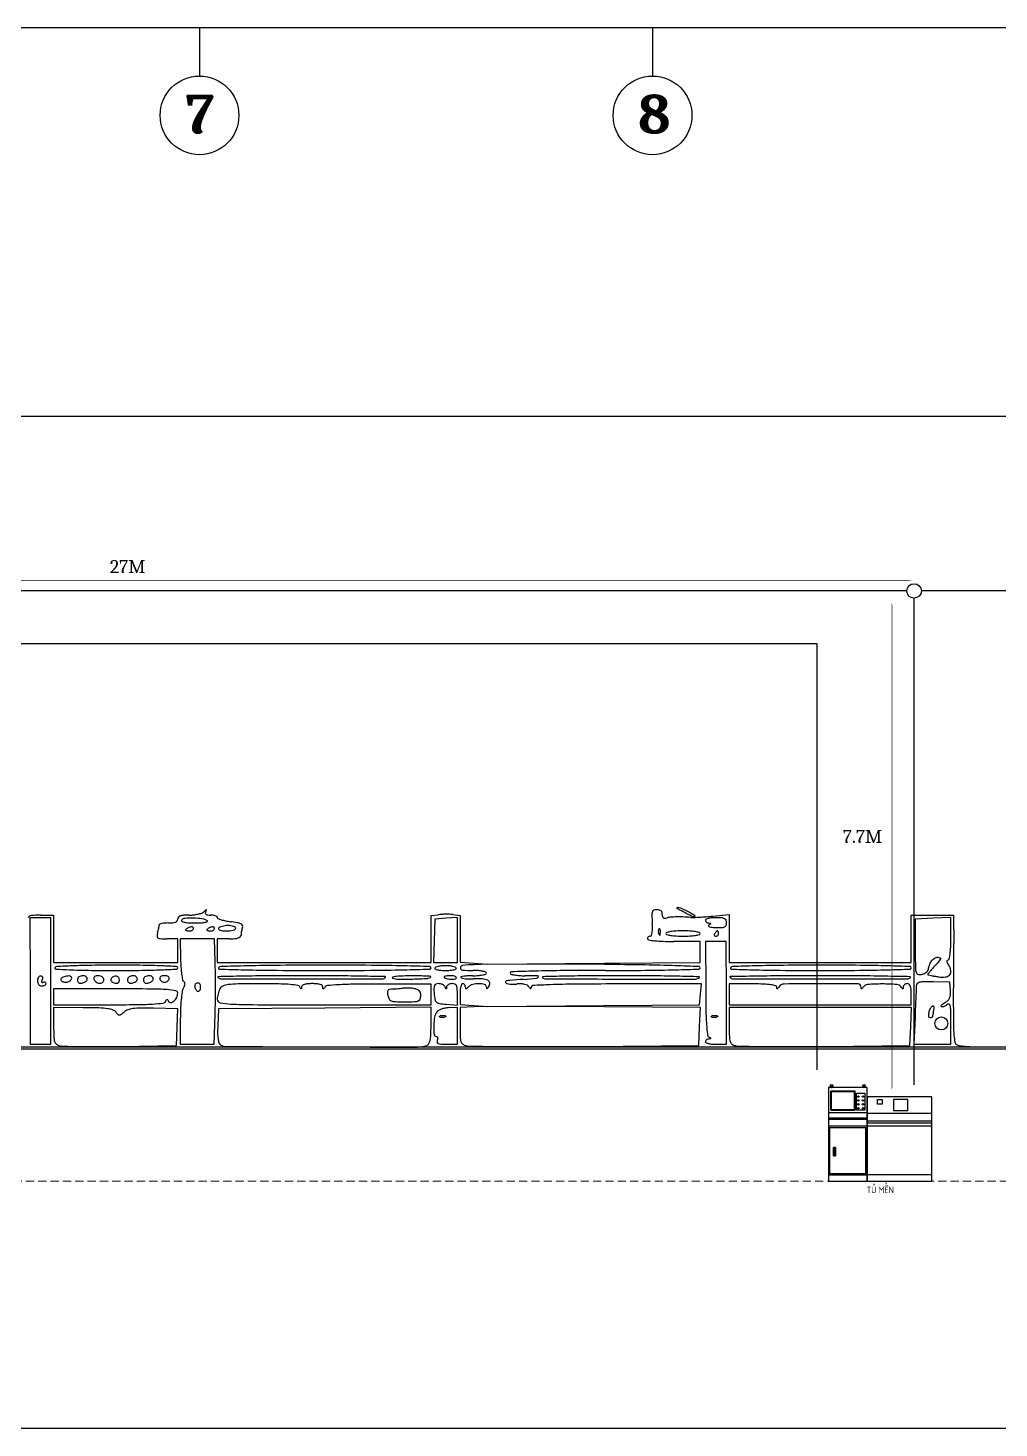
# Model space of a CAD drawing. Extents: x 223136 to 348136, y -32544 to -4064.
# Drawn here: x 269486 to 284488, y -25702 to -4064 of the extents above; entities that cross this region are included whole.
import ezdxf

# ---------------------------------------------------------------- set-up
doc = ezdxf.new("R2010")
doc.units = 0
doc.header["$LTSCALE"] = 20
doc.header["$MEASUREMENT"] = 0
doc.linetypes.add('HIDDEN', pattern=[9.525, 6.35, -3.175])
doc.layers.add('6', color=6, linetype='Continuous')
doc.layers.add('Cuasau', color=10, linetype='Continuous')

# ---------------------------------------------------------------- blocks, each defined once
blk = doc.blocks.new('PC_Box_Front')
at = {"linetype": 'ByBlock'}
for p, q in [((42, 1457), (42, 1450)), ((42, 1455), (58, 1455)), ((42, 1450), (58, 1450)), ((58, 1457), (58, 1450)), ((435, 1360), (565, 1360)), ((435, 1100), (435, 1360)), ((542, 1457), (542, 1450)), ((558, 1455), (542, 1455)), ((558, 1450), (542, 1450)), ((558, 1457), (558, 1450)), ((565, 1360), (565, 1100)), ((565, 1100), (435, 1100)), ((600, 1060), (0, 1060)), ((600, 975), (0, 975)), ((600, 955), (0, 955)), ((600, 850), (0, 850)), ((80, 394), (80, 524)), ((80, 524), (112, 524)), ((112, 524), (112, 394)), ((112, 394), (80, 394)), ((85, 408), (107, 408))]:
    blk.add_line(p, q, dxfattribs=at)
for points in [[(0, 100), (600, 100), (600, 1450), (0, 1450)], [(20, 120), (580, 120), (580, 825), (20, 825)], [(80, 394), (112, 394), (112, 524), (80, 524)], [(0, 0), (600, 0), (600, 100), (0, 100)]]:
    blk.add_lwpolyline(points, close=True, dxfattribs=at)
for points in [[(50, 1400), (400, 1400, -0.414214), (410, 1390), (410, 1105, -0.414214), (400, 1095), (50, 1095, -0.414214), (40, 1105), (40, 1390, -0.414214)], [(60, 1390), (390, 1390, -0.414214), (400, 1380), (400, 1115, -0.414214), (390, 1105), (60, 1105, -0.414214), (50, 1115), (50, 1380, -0.414214)]]:
    blk.add_lwpolyline(points, format="xyb", close=True, dxfattribs=at)
blk.add_lwpolyline([(85, 503), (85, 399), (107, 399), (107, 503)], dxfattribs=at)
for centre, radius in [((50, 1475), 20), ((50, 1475), 14), ((465, 1310), 11), ((535, 1310), 11), ((550, 1475), 20), ((550, 1475), 14), ((465, 1250), 11), ((465, 1190), 11), ((465, 1130), 11), ((535, 1250), 11), ((535, 1190), 11), ((535, 1130), 11)]:
    blk.add_circle(centre, radius, dxfattribs=at)
blk.add_arc((96, 503), 11, 359.0354, 180.9646, dxfattribs=at)

msp = doc.modelspace()

# ---------------------------------------------------------------- hatches: boundary and pattern name
at = {"layer": '6', "linetype": 'ByBlock'}
h = msp.add_hatch(dxfattribs=at)
h.set_pattern_fill('ANSI32', color=8, scale=150)
h.paths.add_polyline_path([(293100, -16999.533), (287251.209, -16999.533), (287249.759, -17000.314), (287249.759, -17259.943), (293100, -17259.943)])
h.paths.add_polyline_path([(294444.5, -16999.533), (293100, -16999.533), (293100, -17259.943), (294444.5, -17259.943)])
h.paths.add_polyline_path([(310271, -16999.533), (294444.5, -16999.533), (294444.5, -17259.943), (309914.14, -17259.943), (310271, -17254.453)])
h.paths.add_polyline_path([(286789.377, -17508.211), (287249.759, -17259.943), (287249.759, -17000.314), (287053.524, -17106.068, -0.135462681), (286835.276, -17223.685), (286191.122, -17570.829), (286191.122, -17830.829), (286309.783, -17766.839, -0.322823165)])
h.paths.add_polyline_path([(286789.377, -17508.211, 0.322823165), (286309.783, -17766.839)], flags=17)
h.paths.add_polyline_path([(322538.455, -16999.533), (310271, -16999.533), (310271, -17259.943), (322831.71, -17259.943, -0.047041611)])
h.paths.add_polyline_path([(326394.5, -16999.533), (322538.455, -16999.533, 0.047041611), (322831.71, -17259.943), (325448.278, -17259.943), (325872.486, -17253.417, -0.002624999), (326263.232, -17249.457, -0.011484333), (326394.5, -17251.831)])
h.paths.add_polyline_path([(289265.28, -20791.194), (291669.118, -20791.194), (291669.118, -20010.141), (289265.28, -20010.141)], flags=9)
h.paths.add_polyline_path([(289242.056, -21672.469), (290963.634, -21672.469), (290963.634, -20891.416), (289242.056, -20891.416)], flags=9)
h.paths.add_polyline_path([(341793.609, -14897.652), (343381.371, -14897.652), (343381.371, -14116.599), (341793.609, -14116.599)], flags=9)
h.paths.add_polyline_path([(326496.976, -14897.652), (328084.739, -14897.652), (328084.739, -14116.599), (326496.976, -14116.599)], flags=9)
h.paths.add_polyline_path([(341485.618, -12728.635), (342216.755, -12728.635), (342216.755, -12280.916), (341485.618, -12280.916)], flags=9)
h.paths.add_polyline_path([(334494.455, -12728.635), (335389.821, -12728.635), (335389.821, -12280.916), (334494.455, -12280.916)], flags=9)
h.paths.add_polyline_path([(341228.274, -11323.157), (341959.411, -11323.157), (341959.411, -10875.438), (341228.274, -10875.438)], flags=9)
h.paths.add_polyline_path([(310492.266, -14654.818), (312698.276, -14654.818), (312698.276, -14207.099), (310492.266, -14207.099)], flags=9)
h.paths.add_polyline_path([(341101.91, -22162.655), (341846.624, -22162.655), (341846.624, -21938.795), (341101.91, -21938.795)], flags=9)
h.paths.add_polyline_path([(325532.287, -22162.655), (326284.242, -22162.655), (326284.242, -21938.795), (325532.287, -21938.795)], flags=9)
h.paths.add_polyline_path([(309518.361, -22162.655), (310264.958, -22162.655), (310264.958, -21938.795), (309518.361, -21938.795)], flags=9)
h.paths.add_polyline_path([(292477.274, -22003.036), (293529.88, -22003.036), (293529.88, -21779.176), (292477.274, -21779.176)], flags=9)
h.paths.add_polyline_path([(282411.597, -22165.913), (282985.42, -22165.913), (282985.42, -21942.054), (282411.597, -21942.054)], flags=9)
h.paths.add_polyline_path([(257550.171, -22130.394), (258652.67, -22130.394), (258652.67, -21906.534), (257550.171, -21906.534)], flags=9)
h.paths.add_polyline_path([(257076.65, -22130.504), (257461.407, -22130.504), (257461.407, -21906.644), (257076.65, -21906.644)], flags=9)
h.paths.add_polyline_path([(243783.632, -22162.655), (244685.913, -22162.655), (244685.913, -21938.795), (243783.632, -21938.795)], flags=9)

# ---------------------------------------------------------------- linework, layer by layer
at = {"linetype": 'ByBlock'}
for p, q in [((348135.508, -4063.542), (223135.508, -4063.542)), ((272135.508, -4063.542), (272135.508, -4805.587)), ((279135.508, -4063.542), (279135.508, -4805.587)), ((223135.508, -10063.875), (348135.508, -10063.875))]:
    msp.add_line(p, q, dxfattribs=at)
for p, q in [((269678.456, -17774.201), (269882.316, -17774.201)), ((269882.316, -17774.201), (269882.316, -18141.149)), ((275712.715, -17783.456), (275824.838, -17768.635)), ((275712.715, -18145.777), (275712.715, -17783.456)), ((276049.084, -17766.716), (276161.207, -17779.617)), ((276161.207, -17779.617), (276161.207, -18141.726)), ((280065.127, -17790.212), (280319.952, -17764.4)), ((280319.952, -17764.4), (280319.952, -18136.249)), ((283133.221, -18141.149), (283133.221, -17774.201)), ((283133.221, -17774.201), (283459.397, -17774.201)), ((283459.397, -17774.201), (283785.574, -17774.201)), ((283785.574, -17774.201), (283788.641, -18212.5)), ((269882.316, -18141.149), (269882.316, -18508.097)), ((271798.601, -18141.149), (271630.758, -18141.149)), ((271798.601, -18324.623), (271798.601, -18141.149)), ((272593.655, -18141.149), (272410.181, -18141.149)), ((272410.181, -18141.149), (272410.181, -18324.623)), ((275712.715, -18508.097), (275712.715, -18145.777)), ((276161.207, -18141.726), (276161.207, -18503.836)), ((280319.952, -18136.249), (280319.952, -18508.097)), ((283133.221, -18508.097), (283133.221, -18141.149)), ((271798.601, -18508.097), (271798.601, -18324.623)), ((272410.181, -18324.623), (272410.181, -18508.097)), ((279871.46, -18181.921), (279463.74, -18181.921)), ((279871.46, -18345.009), (279871.46, -18181.921)), ((279871.46, -18508.097), (279871.46, -18345.009)), ((269882.316, -18508.097), (270840.459, -18508.097)), ((270840.459, -18508.097), (271798.601, -18508.097)), ((272410.181, -18508.097), (274061.448, -18508.097)), ((274061.448, -18508.097), (275712.715, -18508.097)), ((276161.207, -18503.836), (276375.26, -18518.81)), ((276375.26, -18518.81), (276589.313, -18533.785)), ((276589.313, -18533.785), (276375.26, -18541.327)), ((276589.313, -18533.785), (278393.475, -18517.765)), ((278393.475, -18538.66), (276589.313, -18533.785)), ((278393.475, -18517.765), (279871.46, -18508.097)), ((280319.952, -18508.097), (281726.587, -18508.097)), ((281726.587, -18508.097), (283133.221, -18508.097)), ((276161.207, -18995.231), (276161.207, -19156.188)), ((279893.711, -18837.312), (278577.881, -18839.233)), ((279862.895, -19160.449), (279878.303, -18998.881)), ((279878.303, -18998.881), (279893.711, -18837.312)), ((276161.207, -19156.188), (276375.26, -19171.163)), ((276375.26, -19193.679), (276161.207, -19201.221)), ((276161.207, -19201.221), (276161.207, -19485.849)), ((276375.26, -19171.163), (276589.313, -19186.137)), ((276589.313, -19186.137), (276375.26, -19193.679)), ((276589.313, -19186.137), (278389.192, -19170.118)), ((278395.25, -19191.014), (276589.313, -19186.137)), ((278389.192, -19170.118), (279862.895, -19160.449)), ((279875.012, -19202.242), (278395.25, -19191.014)), ((279863.043, -19497.329), (279875.012, -19202.242)), ((279851.074, -19792.416), (279863.043, -19497.329)), ((237333.565, -19812.802), (346860.741, -19812.802)), ((278097.877, -19803.741), (279851.074, -19792.416)), ((284182.503, -19812.177), (284477.502, -19812.802))]:
    msp.add_line(p, q)
msp.add_lwpolyline([(223135.508, -25702.311), (348135.508, -25702.311), (348135.508, -4063.542), (223135.508, -4063.542)], close=True, dxfattribs=at)
for points in [[(279677.793, -17715.977, -0.008516), (279781.807, -17774.72, -0.417999), (279787.092, -17795.609, -0.383135), (279765.239, -17802.249, -0.008425), (279657.407, -17749.677, -0.004238), (279557.446, -17697.769, -0.038199), (279515.8, -17671.438, -0.422393), (279514.281, -17659.938, -0.241129), (279528.296, -17653.517, -0.075503), (279549.291, -17657.65, -0.012667), (279587.627, -17672.538, -0.013618), (279632.126, -17692.57, -0.011713)], [(271860.659, -17854.288, 0.431237), (271865.443, -17872.22, 0.075366), (271902.295, -17885.478, 0.037263), (271970.272, -17893.703, 0.01214), (272071.406, -17895.893, 0.012545), (272159.605, -17893.447, 0.030371), (272224.344, -17886.065, 0.071077), (272256.954, -17875.396, 0.585143), (272257.616, -17863.111, 0.106939), (272176.766, -17833.347, 0.029371), (272040.752, -17822.313, 0.024506), (271907.35, -17825.886, 0.239804)], [(271920.917, -18002.809, 0.289661), (271924.835, -18009.004, 0.046727), (271938.882, -18014.126, 0.039339), (271958.638, -18017.672, 0.024748), (271982.075, -18018.833, 0.062722), (272005.459, -18015.888, 0.08088), (272025.268, -18007.232, 0.098158), (272038.524, -17994.402, 0.152681), (272043.233, -17979.341, 0.184534), (272038.239, -17966.27, 0.147206), (272025.268, -17958.343, 0.100118), (272005.493, -17957.221, 0.055937), (271982.075, -17963.317, 0.02136), (271958.649, -17973.474, 0.030395), (271938.882, -17984.598, 0.030693), (271924.469, -17995.213, 0.222225)], [(272247.093, -18002.809, 0.289661), (272251.011, -18009.004, 0.046727), (272265.058, -18014.126, 0.039339), (272284.815, -18017.672, 0.024748), (272308.251, -18018.833, 0.062722), (272331.635, -18015.888, 0.08088), (272351.444, -18007.232, 0.098158), (272364.7, -17994.402, 0.152681), (272369.409, -17979.341, 0.184534), (272364.415, -17966.27, 0.147206), (272351.444, -17958.343, 0.100118), (272331.669, -17957.221, 0.055937), (272308.251, -17963.317, 0.02136), (272284.825, -17973.474, 0.030395), (272265.058, -17984.598, 0.030693), (272250.645, -17995.213, 0.222225)], [(272430.567, -17978.061, 0.336396), (272432.119, -17994.269, 0.125298), (272452.515, -18007.546, 0.059005), (272493.099, -18016.191, 0.023007), (272550.477, -18018.833, 0.02657), (272606.08, -18015.876, 0.04194), (272652.96, -18006.856, 0.051215), (272686.024, -17993.793, 0.280045), (272695.585, -17978.061, 0.251914), (272687.161, -17962.4, 0.064068), (272660.362, -17949.266, 0.049716), (272621.609, -17940.257, 0.032276), (272575.676, -17937.289, 0.031397), (272527.926, -17940.29, 0.037109), (272483.587, -17949.266, 0.040338), (272448.269, -17962.34, 0.146547)], [(279953.004, -17855.745, 0.123684), (279956.923, -17871.344, 0.099425), (279967.975, -17884.723, 0.089546), (279984.5, -17893.827, 0.07833), (280003.969, -17897.141, -0.023001), (280028.688, -17898.583, -0.372165), (280033.97, -17904.208, -0.251988), (280029.861, -17912.665, -0.014693), (280005.302, -17929.303, 0.385587), (280001.802, -17942.013, 0.196677), (280015.329, -17953.76, 0.054526), (280055.726, -17962.696, 0.017232), (280117.425, -17967.29, 0.016632), (280204.87, -17967.867, 0.099558), (280249.046, -17957.75, 0.192446), (280271.286, -17934.674, 0.096982), (280279.18, -17894.357, 0.101184), (280270.974, -17854.222, 0.180533), (280248.047, -17830.127, 0.095949), (280202.867, -17818.027, 0.017594), (280116.092, -17814.973, 0.023598), (280053.591, -17817.924, 0.037669), (280000.911, -17826.95, 0.04382), (279963.24, -17839.961, 0.295869)], [(283193.197, -18222.693, 0.003436), (283193.777, -18374.492, 0.004816), (283196.532, -18510.037, 0.002932), (283200.612, -18623.897, 0.06307), (283206.209, -18656.971, 0.272863), (283242.472, -18690.377, 0.128667), (283308.38, -18687.457, 0.107508), (283373.005, -18650.935, 0.180259), (283401.761, -18596.436, -0.067668), (283419.112, -18532.236, -0.073762), (283452.67, -18477.051, -0.083775), (283496.294, -18439.553, -0.136556), (283543.005, -18426.553, -0.102768), (283575.014, -18433.202, -0.389971), (283582.585, -18450.271, -0.095536), (283563.734, -18483.451, -0.00825), (283498.965, -18556.758, 0.00666), (283454.02, -18607.302, 0.011048), (283417.648, -18651.245, 0.004813), (283388.581, -18688.721, 0.382974), (283389.14, -18695.575, 0.137858), (283396.97, -18699.69, 0.00282), (283440.857, -18708.782, 0.00641), (283492.675, -18718.522, 0.004241), (283552.421, -18728.441, 0.065287), (283662.509, -18731.264, 0.192339), (283728.287, -18696.618, 0.229879), (283745.15, -18631.677, 0.090346), (283710.119, -18543.468, -0.029807), (283692.796, -18511.656, -0.08892), (283686.405, -18487.796, -0.194483), (283690.85, -18473.42, -0.225395), (283703.684, -18467.325, 0.358052), (283720.828, -18453.243, 0.017698), (283733.331, -18375.811, 0.02073), (283742.04, -18271.42, 0.010447), (283744.802, -18139.286), (283744.802, -17811.247), (283469.59, -17823.303), (283194.379, -17835.359)], [(271842.949, -18457.132, 0.011397), (271848.811, -18580.044, 0.016682), (271860.033, -18687.755, 0.012111), (271874.22, -18774.893, 0.205601), (271890.072, -18798.509, -0.160954), (271903.303, -18814.953, -0.103003), (271907.075, -18839.402, -0.072832), (271900.763, -18870.932, -0.037114), (271884.355, -18907.952, 0.08795), (271866.776, -18961.727, 0.011474), (271852.586, -19081.878, 0.013064), (271842.666, -19226.523, 0.010588), (271839.373, -19382.015), (271839.373, -19772.03), (272101.923, -19772.03), (272364.473, -19772.03), (272377.134, -19313.344, 0.003895), (272381.129, -19111.685, 0.002734), (272382.616, -18884.601, 0.002758), (272381.651, -18667.146, 0.005764), (272378.015, -18497.904), (272366.235, -18141.149), (272100.662, -18141.149), (271835.09, -18141.149)], [(279232.028, -18067.25, 0.054073), (279241.061, -18084.238, 0.470617), (279248.492, -18084.941, 0.168741), (279254.254, -18073.046, 0.018894), (279256.661, -18042.617, 0.028489), (279256.213, -18014.232, 0.077125), (279251.698, -17994.662, 0.208169), (279244.17, -17987.219, 0.296942), (279235.247, -17989.103, 0.126455), (279227.368, -18002.433, 0.060344), (279224.14, -18022.22, 0.05415), (279225.666, -18044.953, 0.051402)], [(279341.424, -18059.605, 0.345347), (279354.23, -18075.935, 0.022017), (279417.871, -18088.616, 0.024301), (279503.021, -18097.508, 0.013867), (279606.442, -18100.377, 0.013867), (279709.863, -18097.508, 0.024301), (279795.013, -18088.616, 0.022017), (279858.654, -18075.935, 0.345347), (279871.46, -18059.605, 0.345347), (279858.654, -18043.275, 0.022017), (279795.013, -18030.594, 0.024301), (279709.863, -18021.702, 0.013867), (279606.442, -18018.833, 0.013867), (279503.021, -18021.702, 0.024301), (279417.871, -18030.594, 0.022017), (279354.23, -18043.275, 0.345347)], [(280095.706, -18059.605, 0.082592), (280089.325, -18075.184, 0.161196), (280090.593, -18088.4, 0.182303), (280099.214, -18097.185, 0.108972), (280113.686, -18100.377, 0.093332), (280130.168, -18097.273, 0.09642), (280144.181, -18088.4, 0.099167), (280153.559, -18075.162, 0.105053), (280156.864, -18059.605, 0.042167), (280155.545, -18043.995, 0.061769), (280151.583, -18030.81, 0.081139), (280145.76, -18021.869, 0.210953), (280138.884, -18018.833, 0.151918), (280130.293, -18021.505, 0.038439), (280118.784, -18030.81, 0.035638), (280106.674, -18043.998, 0.029505)], [(279957.086, -18904.776, 0.003725), (279960.056, -19243.046, 0.012308), (279969.156, -19465.723, 0.010887), (279982.661, -19620.147, 0.227673), (280006.491, -19658.434, -0.01698), (280029.566, -19674.231, -0.259763), (280033.436, -19682.711, -0.359297), (280027.937, -19688.382, -0.024692), (280003.969, -19689.861, 0.07833), (279984.5, -19693.175, 0.089546), (279967.975, -19702.279, 0.099425), (279956.923, -19715.658, 0.123684), (279953.004, -19731.258, 0.295887), (279963.241, -19747.042, 0.043811), (280000.918, -19760.053, 0.037664), (280053.605, -19769.078, 0.023595), (280116.116, -19772.03), (280279.227, -19772.03), (280277.272, -18976.975), (280275.317, -18181.921), (280115.721, -18181.921), (279956.124, -18181.921)], [(269902.702, -18589.641, 0.56718), (269912.651, -18608.83, 0.004265), (270127.936, -18620.055, 0.008066), (270419.216, -18628.047, 0.002825), (270838.052, -18630.413, 0.003012), (271249.107, -18627.937, 0.007594), (271548.271, -18619.787, 0.002994), (271780.716, -18608.526, 0.39837), (271798.601, -18589.641, 0.397869), (271780.78, -18570.791, 0.00314), (271554.571, -18559.506, 0.00779), (271263.148, -18551.349, 0.003101), (270863.251, -18548.869, 0.003298), (270470.709, -18551.458, 0.007307), (270171.487, -18559.781, 0.003019), (269933.556, -18571.32, 0.245439)], [(272430.567, -18589.641, 0.577081), (272441.132, -18609.296, 0.001438), (272829.039, -18620.124, 0.00464), (273333.136, -18628.065, 0.001618), (274059.042, -18630.413, 0.00168), (274777.066, -18628.001, 0.004483), (275289.103, -18619.969, 0.001096), (275693.809, -18609.103, 0.405735), (275712.715, -18589.641, 0.405587), (275693.832, -18570.192, 0.001128), (275295.403, -18559.317, 0.004551), (274791.103, -18551.283, 0.001707), (274084.24, -18548.869, 0.001772), (273385.005, -18551.347, 0.004391), (272872.822, -18559.475, 0.001183), (272463.689, -18570.531, 0.252106)], [(275771.353, -18593.718, 0.450373), (275775.607, -18607.833, 0.053466), (275810.645, -18619.634, 0.036116), (275866.302, -18627.81, 0.018416), (275936.961, -18630.413, 0.018416), (276007.62, -18627.81, 0.036116), (276063.276, -18619.634, 0.053466), (276098.314, -18607.833, 0.450373), (276102.569, -18593.718, 0.169744), (276085.009, -18579.492, 0.031662), (276044.566, -18567.803, 0.030702), (275993.347, -18559.712, 0.023825), (275936.961, -18557.024, 0.023825), (275880.574, -18559.712, 0.030702), (275829.355, -18567.803, 0.031662), (275788.912, -18579.492, 0.169744)], [(280340.338, -18589.641, 0.574885), (280350.758, -18609.179, 0.001981), (280677.663, -18620.107, 0.005459), (281106.651, -18628.061, 0.001905), (281724.181, -18630.413, 0.001991), (282333.853, -18627.985, 0.005241), (282770.768, -18619.925, 0.00148), (283114.566, -18608.958, 0.404043), (283133.221, -18589.641, 0.403831), (283114.597, -18570.342, 0.001531), (282777.068, -18559.362, 0.005334), (282347.891, -18551.299, 0.00203), (281749.379, -18548.869, 0.002119), (281158.428, -18551.374, 0.005113), (280721.39, -18559.548, 0.001574), (280372.896, -18570.73, 0.250554)], [(269703.671, -18775.233, 0.036408), (269696.524, -18798.872, 0.155351), (269697.795, -18813.379, 0.32948), (269705.94, -18818.245, 0.1144), (269719.695, -18813.599, -0.083829), (269735.093, -18807.335, -0.162559), (269748.161, -18808.69, -0.18139), (269756.852, -18817.365, -0.107279), (269760, -18831.867, -0.140337), (269755.286, -18848.333, -0.099915), (269742.035, -18862.362, -0.085131), (269722.218, -18871.81, -0.06887), (269698.842, -18875.045, -0.130775), (269675.368, -18868.799, -0.10214), (269655.522, -18851.262, -0.08892), (269642.245, -18824.872, -0.072314), (269637.684, -18793.501, -0.053388), (269641.025, -18762.304, -0.073174), (269650.942, -18735.911, -0.092966), (269665.595, -18718.19, -0.175384), (269682.818, -18711.957, -0.164546), (269697.988, -18717.088, -0.151163), (269707.562, -18730.544, -0.10915), (269709.635, -18751.018, -0.062551)], [(269994.439, -18773.115, 0.237996), (270021.405, -18804.344, 0.119055), (270074.3, -18812.567, 0.108519), (270128.811, -18795.767, 0.18556), (270158.671, -18759.491, 0.129446), (270160.149, -18736.529, 0.228017), (270149.012, -18721.618, 0.123735), (270123.264, -18715.462, 0.032267), (270080.525, -18718.719, 0.041281), (270044.398, -18726.915, 0.064573), (270015.522, -18740.318, 0.089421), (269997.853, -18756.514, 0.227694)], [(270249.264, -18776.105, 0.099154), (270254.217, -18800.832, 0.133817), (270268.164, -18818.751, 0.126354), (270289.967, -18827.765, 0.083236), (270317.237, -18827.07, 0.100818), (270375.648, -18802.887, 0.210781), (270401.341, -18762.074, 0.297834), (270384.924, -18726.522, 0.14074), (270334.206, -18711.957, 0.066422), (270300.166, -18716.499, 0.09567), (270272.955, -18729.848, 0.111791), (270255.512, -18750.501, 0.12024)], [(270504.071, -18762.922, 0.158083), (270536.266, -18806.619, 0.13487), (270590.16, -18826.544, 0.175333), (270637.211, -18813.97, 0.245384), (270656.985, -18776.105, 0.12024), (270650.737, -18750.501, 0.111791), (270633.294, -18729.848, 0.09567), (270606.083, -18716.499, 0.066422), (270572.043, -18711.957, 0.053387), (270539.194, -18715.475, 0.107922), (270515.641, -18726.23, 0.156475), (270503.921, -18742.751, 0.158297)], [(270766.954, -18772.557, 0.173043), (270769.355, -18788.952, 0.094518), (270782.236, -18804.994, 0.074555), (270803.565, -18818.276, 0.054517), (270830.266, -18826.511, 0.075042), (270860.044, -18827.717, 0.134068), (270882.677, -18818.784, 0.143006), (270896.701, -18800.115, 0.090288), (270901.617, -18773.115, 0.226436), (270883.574, -18735.317, 0.170609), (270839.599, -18719.657, 0.153586), (270792.021, -18734.408, 0.194407)], [(271023.933, -18776.105, 0.099154), (271028.885, -18800.832, 0.133817), (271042.832, -18818.751, 0.126354), (271064.635, -18827.765, 0.083236), (271091.905, -18827.07, 0.100818), (271150.316, -18802.887, 0.210781), (271176.009, -18762.074, 0.297834), (271159.593, -18726.522, 0.14074), (271108.874, -18711.957, 0.066422), (271074.835, -18716.499, 0.09567), (271047.623, -18729.848, 0.111791), (271030.18, -18750.501, 0.12024)], [(271268.565, -18776.105, 0.099154), (271273.517, -18800.832, 0.133817), (271287.464, -18818.751, 0.126354), (271309.267, -18827.765, 0.083236), (271336.537, -18827.07, 0.100818), (271394.948, -18802.887, 0.210781), (271420.641, -18762.074, 0.297834), (271404.225, -18726.522, 0.14074), (271353.507, -18711.957, 0.066422), (271319.467, -18716.499, 0.09567), (271292.255, -18729.848, 0.111791), (271274.812, -18750.501, 0.12024)], [(271523.39, -18762.922, 0.087886), (271533.957, -18782.401, 0.06965), (271551.357, -18798.916, 0.06941), (271572.69, -18810.067, 0.085974), (271594.741, -18813.887, 0.085974), (271616.792, -18810.067, 0.06941), (271638.125, -18798.916, 0.06965), (271655.525, -18782.401, 0.087886), (271666.092, -18762.922, 0.162171), (271666.096, -18742.574, 0.158614), (271653.913, -18726.071, 0.105759), (271629.348, -18715.408, 0.049736), (271594.741, -18711.957, 0.049736), (271560.134, -18715.408, 0.105759), (271535.569, -18726.071, 0.158614), (271523.386, -18742.574, 0.162171)], [(272148.076, -18879.678, -0.057961), (272141.837, -18933.312, -0.281418), (272121.208, -18954.155, -0.3076), (272095.073, -18944.47, -0.063246), (272070.556, -18898.805, -0.084948), (272065.864, -18875.29, -0.093473), (272069.538, -18852.377, -0.10042), (272080.918, -18833.629, -0.115173), (272098.229, -18821.894, -0.148573), (272117.608, -18820.507, -0.16021), (272133.811, -18830.248, -0.117001), (272144.515, -18850.867, -0.061553)], [(272421.465, -18736.831, 0.198757), (272477.511, -18760.066, 0.000249), (273715.393, -18760.189, 0.000249), (274953.25, -18759.077, 0.19855), (275009.34, -18735.798, 0.660847), (275005.423, -18726.064, 0.000482), (274638.928, -18718.961, 0.002908), (274218.769, -18713.666, 0.001696), (273714.886, -18711.957, 0.001769), (273211.073, -18713.74, 0.003038), (272791.147, -18719.264, 0.000525), (272425.544, -18726.679, 0.660492)], [(275119.05, -18748.644, 0.092137), (275210.499, -18766.174, 0.009571), (275430.335, -18763.203, 0.006442), (275656.485, -18752.898, 0.183773), (275708.885, -18729.378, 0.646245), (275706.268, -18722.469, 0.004155), (275620.383, -18717.916, 0.008525), (275513.553, -18714.967, 0.004726), (275383.141, -18714.823, 0.00753), (275249.608, -18717.949, 0.02223), (275158.154, -18725.551, 0.070344), (275118.834, -18736.341, 0.669615)], [(275916.575, -18727.588, 0.33489), (275934.318, -18751.108, 0.041024), (276001.661, -18764.492, 0.040643), (276072.039, -18766.812, 0.247083), (276102.414, -18748.902, 0.293546), (276102.17, -18734.933, 0.140077), (276087.891, -18722.81, 0.072514), (276059.343, -18714.575, 0.034022), (276020.911, -18711.957, 0.014076), (275980.911, -18713.083, 0.023105), (275947.223, -18716.549, 0.019434), (275921.47, -18721.437, 0.349346)], [(277436.388, -18736.796, 0.198408), (277495.257, -18761.248, 0.000317), (278647.502, -18762.752, 0.000316), (279799.791, -18762.798, 0.198758), (279858.583, -18738.425, 0.659323), (279854.27, -18727.638, 0.000681), (279513.98, -18719.732, 0.003459), (279120.737, -18713.854, 0.002007), (278648.3, -18711.957, 0.001884), (278175.752, -18713.737, 0.00324), (277782.141, -18719.254, 0.000597), (277440.449, -18726.665, 0.659935)], [(280330.267, -18735.863, 0.198501), (280387.644, -18759.682, 0.000223), (281725.64, -18761.203, 0.000223), (283063.679, -18761.531, 0.19886), (283120.979, -18737.791, 0.6608), (283116.736, -18727.243, 0.000487), (282722.032, -18719.546, 0.002925), (282269.42, -18713.809, 0.001706), (281726.587, -18711.957, 0.001578), (281183.623, -18713.671, 0.002701), (280730.575, -18718.979, 0.000416), (280334.206, -18726.095, 0.661408)], [(283211.016, -18868.026, 0.003092), (283208.819, -18913.038, 0.000218), (283203.511, -19038.938, 0.000308), (283197.339, -19189.078, 0.000232), (283190.733, -19354.116), (283174.199, -19772.03), (283459.5, -19772.03), (283744.802, -19772.03), (283744.802, -19440.861, 0.004354), (283743.131, -19249.071, 0.050365), (283734.283, -19174.475, 0.289896), (283713.742, -19153.837, 0.233132), (283682.658, -19161.267, -0.037882), (283657.188, -19179.336, -0.054043), (283632.045, -19190.967, -0.06812), (283610.863, -19195.025, -0.212789), (283597.622, -19189.949, -0.309422), (283595.335, -19177.741, -0.081983), (283606.768, -19160.233, -0.054132), (283629.51, -19140.266, -0.030251), (283660.905, -19120.936, 0.068316), (283700.978, -19091.852, 0.098698), (283725.976, -19056.071, 0.083355), (283737.87, -19008.843, 0.036927), (283738.294, -18944.352), (283729.507, -18813.887), (283472.136, -18806.868, 0.00875), (283332.501, -18805.504, 0.055641), (283262.175, -18813.906, 0.140204), (283226.194, -18833.969, 0.184192)], [(269882.316, -19038.133), (269882.316, -19160.449), (270735.131, -19160.449, 0.002793), (271155.293, -19158.102, 0.011726), (271407.607, -19149.363, 0.011161), (271574.593, -19135.909, 0.263735), (271611.729, -19109.484, -0.029777), (271625.017, -19084.938, -0.25732), (271635.488, -19079.062, -0.260558), (271645.95, -19084.806, -0.030382), (271659.175, -19109.12, 0.331921), (271692.782, -19127.15, 0.150865), (271740.375, -19104.277, 0.093535), (271783.454, -19046.028, 0.113044), (271798.601, -18979.888, 0.361086), (271768.318, -18943.422, 0.029499), (271635.976, -18926.692, 0.014984), (271391.832, -18917.702, 0.001709), (270840.459, -18915.817), (269882.316, -18915.817)], [(274072.76, -18888.331, -0.018238), (274057.364, -18910.692, -0.263488), (274048.877, -18914.442, -0.352912), (274043.184, -18908.836, -0.025578), (274041.686, -18885.238, 0.237697), (274030.562, -18863.818, 0.080997), (273998.291, -18847.691, 0.052418), (273947.075, -18837.465, 0.023084), (273877.974, -18834.273, 0.02374), (273809.435, -18837.529, 0.050649), (273757.483, -18847.853, 0.07475), (273723.814, -18863.975, 0.232012), (273711.667, -18885.238, -0.012821), (273709.385, -18910.888, -0.368593), (273704.888, -18915.079, -0.305675), (273699.101, -18911.535, -0.01082), (273688.226, -18886.267, 0.264803), (273657.027, -18861.635, 0.017351), (273538.52, -18847.841, 0.016046), (273360.275, -18839.084, 0.00446), (273080.486, -18836.821, 0.002994), (272730.797, -18839.207, 0.027589), (272579.585, -18849.501, 0.072576), (272497.739, -18871.979, 0.168176), (272451.575, -18914.656, 0.036858), (272435.712, -18950.396, 0.023311), (272422.341, -18994.021, 0.02338), (272413.165, -19038.361, 0.039345), (272410.181, -19076.225, 0.356233), (272452.801, -19128.454, 0.03776), (272620.214, -19149.736, 0.012088), (272966.635, -19159.019, 0.000653), (274061.448, -19160.449), (275712.715, -19160.449), (275712.715, -19001.343), (275712.715, -18842.237), (274907.962, -18841.347, 0.003284), (274530.631, -18843.408, 0.011042), (274283.81, -18851.831, 0.008995), (274111.567, -18864.632, 0.232065)], [(275437.503, -18904.458, -0.042311), (275492.943, -18917.62, -0.121778), (275526.192, -18938.466, -0.135306), (275543.892, -18970.908, -0.057679), (275549.626, -19020.455, -0.07692), (275540.901, -19076.835, -0.221394), (275514.791, -19105.268, -0.090575), (275458.386, -19117.382, -0.007722), (275309.747, -19119.677, -0.009034), (275164.157, -19117.047, -0.084783), (275103.063, -19104.325, -0.180295), (275070.366, -19074.993, -0.073618), (275050.383, -19017.747, -0.033451), (275043.749, -18963.639, -0.171549), (275052.114, -18935.052, -0.194349), (275075.809, -18920.116, -0.04466), (275123.84, -18915.817, 0.013022), (275163.403, -18914.787, 0.010791), (275205.43, -18911.685, 0.010939), (275243.843, -18907.165, 0.02863), (275271.081, -18901.75, -0.051297), (275299.448, -18897.434, -0.016189), (275342.366, -18896.743, -0.015979), (275390.593, -18899.071, -0.017084)], [(275954.128, -18885.238, -0.011437), (275951.833, -18911.878, -0.382689), (275947.44, -18915.817, -0.295955), (275941.771, -18912.14, -0.009076), (275930.344, -18885.238, 0.116796), (275916.535, -18865.733, 0.063975), (275892.142, -18849.244, 0.05836), (275861.527, -18838.067, 0.058432), (275829.172, -18834.273, 0.086284), (275787.954, -18841.439, 0.204868), (275765.599, -18862.2, 0.108651), (275757.147, -18903.516, 0.016975), (275761.218, -18987.168, 0.023701), (275773.529, -19081.357, 0.168139), (275795.717, -19120.975, 0.147749), (275839.111, -19141.073, 0.017035), (275947.154, -19152.601), (276120.435, -19165.138), (276120.435, -18999.706, 0.016925), (276117.413, -18910.475, 0.097878), (276105.217, -18865.145, 0.18474), (276080.617, -18842.344, 0.095819), (276038.891, -18834.273, 0.060192), (276007.47, -18838.07, 0.075361), (275980.355, -18849.244, 0.090607), (275961.573, -18865.786, 0.152397)], [(283010.281, -18885.238, -0.025984), (283008.774, -18908.67, -0.350057), (283003.072, -18914.325, -0.265122), (282994.583, -18910.629, -0.01883), (282979.362, -18888.582, 0.237584), (282911.025, -18847.832, 0.017261), (282685.065, -18839.545, 0.017231), (282459.059, -18846.851, 0.238836), (282390.875, -18887.321, -0.014393), (282374.515, -18911.491, -0.240872), (282366.167, -18915.777, -0.382479), (282360.632, -18910.833, -0.024573), (282359.177, -18887.369, 0.406554), (282311.4, -18839.561, 0.003438), (281738.664, -18835.803, 0.003994), (281170.29, -18840.523, 0.252187), (281085.892, -18887.771, -0.015261), (281069.926, -18911.267, -0.238101), (281061.535, -18915.592, -0.382235), (281055.968, -18910.691, -0.026466), (281054.473, -18888.035, 0.334613), (281037.082, -18865.57, 0.032832), (280965.649, -18851.046, 0.024797), (280854.342, -18841.521, 0.007761), (280686.9, -18838.129), (280319.952, -18836.39), (280319.952, -18998.42), (280319.952, -19160.449), (281726.587, -19160.449), (283133.221, -19160.449), (283133.221, -18997.361, 0.020272), (283130.099, -18920.377, 0.069535), (283119.206, -18871.648, 0.128937), (283099.986, -18844.452, 0.176579), (283072.063, -18834.273, 0.081749), (283048.657, -18838.126, 0.09112), (283028.687, -18849.244, 0.099323), (283015.217, -18865.798, 0.118755)], [(270970.682, -19273.673, -0.018716), (270923.886, -19312.939, -0.161273), (270898.533, -19321.934, -0.208924), (270876.298, -19312.773, -0.03419), (270845.607, -19276.315, 0.150587), (270799.618, -19242.039, 0.050966), (270717.604, -19221.993, 0.027106), (270582.569, -19210.666, 0.005357), (270339.639, -19206.106), (269882.316, -19202.423), (269882.316, -19486.449, 0.007265), (269884.786, -19656.435, 0.065525), (269896.609, -19729.73, 0.158721), (269923.786, -19768.981, 0.102805), (269974.053, -19792.983, 0.055278), (270039.644, -19801.569, 0.002034), (270290.355, -19805.49, 0.003684), (270587.3, -19806.738, 0.002577), (270922.003, -19803.953), (271778.215, -19792.416), (271789.98, -19507.011), (271801.745, -19221.607), (271424.428, -19213.056, 0.007328), (271224.624, -19211.457, 0.031548), (271106.08, -19219.737, 0.055067), (271027.742, -19239.142, 0.095971)], [(272418.261, -19482.913, 0.0125), (272415.591, -19603.883, 0.033617), (272421.619, -19689.68, 0.048208), (272435.519, -19748.071, 0.170501), (272459.033, -19777.886, 0.141117), (272554.558, -19805.859, 0.000325), (274039.312, -19811.557, 0.000476), (275503.176, -19814.831, 0.092183), (275648.222, -19788.053, 0.172292), (275679.724, -19761.105, 0.078754), (275699.29, -19709.861, 0.041958), (275709.867, -19624.783, 0.009956), (275712.715, -19481.801), (275712.715, -19200.296), (274071.641, -19210.952), (272430.567, -19221.607)], [(275792.114, -19286.772, 0.088587), (275763.263, -19375.41, 0.035103), (275754.555, -19503.658, 0.030081), (275761.983, -19622.304, 0.378724), (275792.979, -19649.714, -0.184534), (275806.05, -19654.708, -0.147206), (275813.977, -19667.679, -0.100118), (275815.099, -19687.453, -0.055937), (275809.003, -19710.872, 0.160491), (275807.589, -19740.228, 0.228612), (275824.516, -19759.542, 0.086348), (275867.536, -19769.588, 0.014284), (275952.984, -19772.03), (276120.435, -19772.03), (276120.435, -19487.867), (276120.435, -19203.704), (275975.588, -19209.15, 0.035306), (275911.435, -19216.116, 0.05543), (275858.337, -19231.931, 0.067202), (275818.052, -19255.776, 0.103053)], [(280319.952, -19485.849, 0.007231), (280322.417, -19656.281, 0.065457), (280334.232, -19729.654, 0.158981), (280361.409, -19768.898, 0.103017), (280411.689, -19792.843, 0.056896), (280480.829, -19801.565, 0.00099), (280859.736, -19805.292, 0.002492), (281301.496, -19806.561, 0.001656), (281808.131, -19803.813), (283112.835, -19792.416), (283124.815, -19496.818), (283136.794, -19201.221), (281728.373, -19201.221), (280319.952, -19201.221)], [(283479.324, -19231.606, 0.003268), (283473.855, -19261.24, 0.003211), (283468.741, -19291.118, 0.003158), (283464.591, -19317.368, 0.012204), (283462.517, -19333.73, -0.115039), (283458.51, -19345.402, -0.090039), (283449.458, -19355.327, -0.083492), (283436.795, -19362.003, -0.079821), (283422.443, -19364.309, -0.403241), (283402.306, -19344.916, -0.060696), (283407.46, -19283.428, -0.052956), (283428.96, -19216.47, -0.151318), (283460.74, -19180.006, -0.232609), (283471.643, -19178.95, -0.219554), (283479.511, -19186.936, -0.097148), (283482.351, -19205.479, -0.036852)], [(275924.219, -19351.389, -0.051402), (275901.922, -19357.751, -0.05415), (275879.19, -19359.277, -0.060344), (275859.403, -19356.049, -0.126455), (275846.073, -19348.171, -0.296942), (275844.189, -19339.247, -0.208169), (275851.631, -19331.719, -0.077125), (275871.202, -19327.205, -0.028489), (275899.586, -19326.756, -0.018894), (275930.015, -19329.164, -0.168741), (275941.911, -19334.926, -0.470617), (275941.208, -19342.356, -0.054073)], [(280123.737, -19351.389, -0.051402), (280101.44, -19357.751, -0.05415), (280078.707, -19359.277, -0.060344), (280058.92, -19356.049, -0.126455), (280045.591, -19348.171, -0.296942), (280043.706, -19339.247, -0.208169), (280051.149, -19331.719, -0.077125), (280070.719, -19327.205, -0.028489), (280099.104, -19326.756, -0.018894), (280129.533, -19329.164, -0.168741), (280141.429, -19334.926, -0.470617), (280140.726, -19342.356, -0.054073)]]:
    msp.add_lwpolyline(points, format="xyb", close=True)
for points in [[(269516.933, -18793.501), (269518.906, -19772.03), (269679.282, -19772.03), (269839.658, -19772.03), (269839.946, -18793.501), (269840.234, -17814.973), (269677.597, -17814.973), (269514.961, -17814.973)], [(275762.504, -18171.728), (275751.135, -18508.097), (275935.785, -18508.097), (276120.435, -18508.097), (276120.435, -18159.191), (276120.435, -17810.284), (275947.154, -17822.822), (275773.873, -17835.359)]]:
    msp.add_lwpolyline(points, close=True)
for centre in [(272135.508, -5413.612), (279135.508, -5413.612)]:
    msp.add_circle(centre, 608.025, dxfattribs=at)
for centre, radius, start, end in [((272003.138, -17259.014), 512.325, 282.4821589, 289.1783586), ((272140.899, -17655.093), 92.972, 289.1785299, 312.867202), ((273797.802, -19440.182), 2342.571, 131.8684175, 132.8671912), ((272267.389, -17744.185), 42.611, 150.5519713, 181.8619793), ((271537.672, -17332.202), 795.372, 330.5517996, 332.7369944), ((272242.32, -17704.645), 11.988, 89.9999394, 131.8683017), ((272242.32, -17695.322), 2.665, 332.7368955, 89.9998362), ((279262.536, -17771.32), 137.324, 160.2785342, 181.7429544), ((279170.836, -17738.448), 39.911, 109.9918611, 160.2784573), ((279204.345, -17830.553), 137.922, 89.9833927, 109.9918846), ((279204.337, -17856.786), 164.155, 76.6651665, 89.9833409), ((279228.117, -17756.463), 61.051, 48.8039691, 76.6652037), ((279236.826, -17746.513), 47.829, 16.3969023, 48.8040735), ((279200.432, -17757.222), 85.766, 355.4621781, 16.3969307), ((269541.945, -17843.314), 61.133, 96.6909955, 156.0001533), ((269678.457, -19006.966), 1232.765, 90.0000102, 96.6909431), ((270434.812, -17755.665), 1092.587, 348.3849903, 350.0538723), ((271400.809, -17925.06), 111.85, 350.0540807, 358.9570308), ((271525.545, -17927.331), 12.907, 109.9635455, 178.9570125), ((271608.156, -18154.752), 254.867, 102.0490905, 109.9635321), ((271630.249, -18258.258), 360.705, 94.6250456, 102.0491266), ((271655.899, -18575.295), 678.778, 89.9999747, 94.6251788), ((271655.9, -17254.368), 642.149, 269.9999548, 275.8453774), ((271706.192, -17745.612), 148.337, 275.8453, 293.1985794), ((271740.323, -17825.253), 61.691, 293.1985883, 322.6801822), ((271753.58, -17835.359), 45.021, 322.6801739, 359.9999584), ((271841.065, -17835.359), 42.464, 138.3284787, 180.000012), ((271860.626, -17852.77), 68.651, 109.2307031, 138.3285638), ((271904.428, -17978.337), 201.638, 94.1161995, 109.2306479), ((271973.922, -18943.997), 1169.796, 90.0000542, 94.1161987), ((271973.921, -17097.933), 676.268, 269.9999508, 276.038674), ((271979.819, -17153.68), 620.209, 276.0386323, 282.4822508), ((272245.214, -17744.906), 20.426, 181.8617604, 236.0013428), ((272266.724, -17713.015), 58.892, 236.001334, 263.2899598), ((272305.845, -17380.49), 393.711, 263.2900338, 269.9999728), ((272305.845, -18072.172), 297.972, 82.2920423, 90.0000007), ((272323.158, -17944.256), 168.889, 70.5006389, 82.2920084), ((272346.785, -17877.533), 98.106, 55.2054594, 70.5006231), ((272392.915, -17811.147), 17.266, 359.9999544, 55.2054533), ((272427.482, -17811.147), 17.3, 179.9999528, 247.0285656), ((272641.477, -17306.307), 565.622, 247.0285074, 252.4449293), ((272671.309, -17212.01), 664.526, 252.4449012, 258.3927009), ((272782.912, -16668.666), 1219.214, 258.3927564, 262.1688941), ((272344.952, -19853.012), 1995.109, 79.1778281, 82.1689564), ((272677.653, -18112.594), 223.176, 64.1975758, 79.1778446), ((272751.973, -17958.871), 52.431, 27.0564561, 64.1974668), ((272765.599, -17951.911), 37.13, 339.0063915, 27.0564803), ((275912.041, -18428.365), 665.468, 93.1141688, 97.5297519), ((275948.381, -19096.299), 1334.389, 90.4903653, 93.1141682), ((275948.377, -19095.688), 1333.779, 87.8663812, 90.4904132), ((275973.377, -18424.672), 662.298, 83.4362468, 87.8664921), ((282249.316, -17680.432), 3125.487, 181.7429835, 183.9639275), ((277761.668, -17991.4), 1372.922, 0.3401972, 3.9639679), ((279397.822, -17772.888), 112.245, 175.462255, 191.8693481), ((279318.006, -17789.663), 30.686, 191.8693801, 234.8957185), ((279323.056, -17782.48), 39.467, 234.8956453, 271.3861261), ((279319.236, -17624.608), 197.385, 271.3861572, 282.4560231), ((279473.317, -18322.155), 516.977, 95.2436999, 102.4560026), ((279523.226, -18865.988), 1063.096, 91.0376521, 95.2436068), ((279535.033, -19517.875), 1715.09, 87.7715615, 91.0376582), ((279413.672, -22636.699), 4836.274, 86.2644987, 87.7715851), ((279757.324, -17373.179), 438.453, 266.2644862, 272.360007), ((279595.229, -13440.155), 4374.815, 272.360034, 273.4855433), ((279570.33, -13031.409), 4784.32, 273.4855768, 274.6908397), ((279515.935, -12368.471), 5449.485, 274.6908188, 275.784014), ((271508.422, -18102.559), 28.878, 177.6478739, 237.366125), ((271717.928, -18111.164), 238.56, 164.9978774, 177.647841), ((270162.611, -17694.356), 1371.639, 344.9978362, 346.6078211), ((271533.917, -18062.746), 76.154, 237.3661519, 267.3392312), ((270327.218, -17733.549), 1202.43, 346.6079222, 348.3849725), ((271630.76, -15978.86), 2162.289, 267.3392506, 269.999947), ((272593.655, -16901.389), 1239.76, 270.0000218, 273.9761791), ((272663.137, -17901.011), 237.726, 273.9762257, 287.49265), ((272710.075, -18049.946), 81.57, 287.4927066, 312.9949313), ((272741.197, -18083.326), 35.933, 312.9950018, 359.9999887), ((272990.144, -18083.326), 213.014, 172.8561192, 179.9999633), ((273247.54, -18115.587), 472.424, 168.9176459, 172.8559993), ((273259.934, -18118.015), 485.053, 165.0040349, 168.9176438), ((273056.334, -18063.477), 274.276, 159.0063715, 165.0038702), ((279093.034, -18141.149), 37.014, 155.1500811, 179.9999655), ((279073.611, -18141.149), 17.591, 179.9999688, 261.4361043), ((279097.153, -18143.056), 41.553, 132.3642359, 155.1501055), ((279099.471, -18145.598), 44.993, 110.5752195, 132.3642347), ((279363.787, -16214.247), 1966.219, 261.4360498, 264.2894613), ((279100.727, -18148.945), 48.568, 90.0001075, 110.5752579), ((279100.727, -18080.795), 19.582, 269.9999132, 338.3536045), ((278945.727, -18019.281), 186.342, 338.3537606, 351.4702386), ((278721.822, -17985.7), 412.751, 351.4702667, 0.340264), ((279359.17, -16260.43), 1919.806, 264.2894137, 268.1539915), ((279463.739, -13016.021), 5165.9, 268.1539838, 270.0000139), ((252739.527, -18429.805), 31049.874, 0.0194036, 0.4009931), ((276196.671, -18593), 31, 173.4727218, 265.6387419), ((276206.13, -18594.083), 40.521, 96.2049729, 173.4727388), ((276459.104, -20920.888), 2381.038, 92.0179792, 96.2049181), ((277782.084, -99022.593), 80486.255, 89.11648323, 89.56476484), ((278656.602, -42314.611), 23771.531, 88.0047165, 89.1164751), ((276843.076, -94372.325), 75860.824, 87.72585968, 88.0047754), ((277529.85, 52825.343), 71472.159, 271.57130114, 271.86282191), ((279852.556, -18590.15), 18.904, 271.8628476, 0.0000941), ((279852.544, -18590.15), 18.916, 0.0000164, 87.7259794), ((203344.913, -18446.525), 80444.491, 359.83192588, 0.01939763), ((276180.173, -18735.328), 6.496, 106.8528719, 224.9999052), ((276202.357, -18713.145), 37.868, 224.9999361, 259.9771625), ((276260.742, -19001.299), 284.401, 98.7026379, 106.8528482), ((276365.067, -16384.997), 2245.416, 265.638699, 269.9999856), ((276314.488, -18078.696), 682.149, 259.9771679, 264.2378787), ((276309.725, -19321.304), 608.134, 92.8626929, 98.7026188), ((276321.3, -18011.191), 749.997, 264.2378671, 268.9792185), ((276358.273, -20292.202), 1580.245, 90.0000664, 92.8626439), ((276327.315, -17673.581), 1087.661, 268.9792439, 272.5677291), ((276358.272, -17602.769), 1109.188, 269.9999459, 274.1747421), ((276365.066, -19668.981), 1038.568, 85.6849329, 89.999941), ((276432.83, -20026.424), 1267.547, 86.5230919, 92.5677697), ((276396.773, -18130.234), 580.32, 274.174738, 280.9540593), ((276402.228, -19176.467), 544.654, 78.6900967, 85.6848846), ((276424.388, -18272.907), 434.999, 280.9540275, 287.7942577), ((276430.807, -19033.57), 398.927, 71.4848931, 78.6900981), ((276497.143, -18967.923), 207.094, 63.4532144, 86.523159), ((276552.217, -18671.185), 16.71, 287.7941802, 0.00003), ((276552.166, -18671.185), 16.761, 0.0000533, 71.4850203), ((276565.394, -18831.312), 54.382, 9.4275964, 63.4532178), ((276543.154, -18835.005), 76.927, 327.6909251, 9.4276317), ((276884.736, -18808.242), 20.687, 169.2645281, 224.9999176), ((276879.991, -18807.342), 15.857, 101.5398664, 169.2644279), ((276897.653, -18795.325), 38.954, 224.9999714, 258.8542429), ((276965.842, -19227.817), 445.006, 94.5052171, 101.5398455), ((280505.186, -64147.831), 45504.241, 94.2452566, 94.5051501), ((276955.242, -18671.185), 19.367, 91.905463, 179.9999733), ((276952.468, -18671.185), 16.593, 180.0000483, 254.1065239), ((277100.687, -18150.636), 557.833, 254.1064847, 259.9919881), ((279128.703, -84003.368), 65387.693, 91.59119462, 91.90540448), ((277124.41, -18016.203), 694.343, 259.9920556, 266.19636), ((277166.916, -17376.843), 1335.114, 266.1963788, 270.0000109), ((276222.656, -6454.787), 12347.53, 274.2452508, 275.197272), ((277166.914, -28638.589), 9926.632, 88.8841049, 89.9999887), ((277940.234, -41221.544), 22589.364, 90.4369272, 91.5910836), ((277337.763, -18714.217), 37.49, 275.1972484, 331.8484096), ((277359.995, -18726.113), 12.276, 331.8482956, 88.8840739), ((278403.706, -102011.97), 83381.557, 90.00002664, 90.43684913), ((278403.639, 62576.184), 81206.597, 270.00001989, 270.44394704), ((278852.914, 4593.338), 23222.011, 270.4439598, 271.5713025), ((199503.548, -18435.199), 84285.873, 359.64601907, 359.83188654), ((276807.137, -18995.23), 645.93, 174.520137, 180.0000067), ((276509.055, -18966.634), 346.48, 165.7854074, 174.5201571), ((276387.228, -18935.774), 220.805, 155.5647221, 165.7854667), ((276201.979, -18851.603), 17.33, 90.0000399, 155.5648147), ((276201.979, -18868.293), 34.02, 62.7988083, 89.9999877), ((276198.07, -18875.899), 42.571, 39.8055947, 62.7988551), ((276192.558, -18880.492), 49.746, 18.7362763, 39.8055692), ((276184.575, -18883.2), 58.175, 359.9999378, 18.7362037), ((276350.665, -18883.2), 107.914, 180.0000392, 191.8298093), ((276252.944, -18903.668), 8.072, 191.8297795, 270.0000697), ((276252.944, -18891.246), 20.494, 270.0000386, 310.8274769), ((275955.718, -18547.24), 475.119, 310.8274895, 314.9999946), ((276388.802, -18980.324), 137.355, 103.6146208, 134.9999777), ((276451.628, -19239.725), 404.256, 89.5796284, 103.6146492), ((276452.238, -19156.563), 321.091, 73.9133191, 89.5796649), ((276530.345, -18885.719), 39.209, 0.7018534, 73.9133436), ((276651.513, -18884.234), 81.968, 180.7017668, 194.2314374), ((276577.984, -18902.883), 6.111, 194.2313753, 283.2824539), ((276574.831, -18889.53), 19.831, 283.2825646, 323.0533657), ((276286.676, -18672.81), 380.388, 323.0534218, 327.6909967), ((276976.126, -18397.029), 444.907, 258.8542383, 264.5356696), ((276984.367, -18310.884), 531.445, 264.5356707, 270.3345992), ((276983.23, -18116.272), 726.06, 270.3346387, 274.9241046), ((277089.574, -19350.625), 512.865, 87.919001, 94.9240926), ((277098.007, -19118.551), 280.638, 76.9176876, 87.9189579), ((277120.171, -19023.172), 182.718, 63.3154075, 76.9177033), ((277174.989, -18914.104), 60.649, 32.368426, 63.3153146), ((277463.88, -18730.993), 281.386, 212.3683106, 217.8074089), ((277255.558, -18892.627), 17.712, 217.8074918, 258.6879827), ((277253.253, -18904.15), 5.961, 258.6879915, 344.5475955), ((277194.084, -18887.794), 67.348, 344.547519, 359.2473012), ((277286.911, -18889.014), 25.486, 93.0600092, 179.2473411), ((278192.757, -35834.357), 16995.024, 92.1510087, 93.0599442), ((278054.381, -32150.06), 13308.13, 90.4885698, 92.1510349), ((278709.457, -108962.046), 90122.909, 90.08364979, 90.48861594), ((232748.378, -18640.561), 51040.409, 359.375319, 359.6459841), ((298406.329, -19356.431), 14621.445, 179.375356, 180.4357787), ((285994.528, -19450.833), 2209.285, 180.4358221, 184.7178395), ((282058.402, -19485.853), 5897.195, 179.9999615, 181.656239), ((276448.444, -19648.064), 284.893, 181.6562355, 196.6410684), ((284823.736, -19547.458), 1034.512, 184.7177772, 190.6101516), ((288037.236, 112589968.569), 112609809.496, 269.99032505034, 270.000409111), ((276249.125, -19707.639), 76.861, 196.6410594, 232.8057166), ((276285.18, -19660.129), 136.502, 232.8057357, 256.3402116), ((276326.535, -19489.965), 311.62, 256.3402456, 269.5263946), ((278136.769, 199496.438), 219305.505, 269.52637973, 269.65930593), ((277295.984, 58110.494), 77917.061, 269.65935075, 270.09067287), ((277198.956, 119363.423), 139170.067, 270.09071082, 270.37008491), ((283865.654, -19726.934), 59.764, 190.6101558, 237.623051), ((283883.214, -19699.238), 92.557, 237.6230429, 261.6717245), ((284150.618, -17872.561), 1938.703, 261.6717274, 264.3081337), ((284153.423, -17844.418), 1966.986, 264.3081238, 267.4408619), ((284188.317, -17063.741), 2748.442, 267.4408307, 269.8787887)]:
    msp.add_arc(centre, radius, start, end)
at = {"layer": '6', "color": 2, "linetype": 'ByBlock', "true_color": 0xf1eb1f}
msp.add_circle((283597.5, -19450), 100.5, dxfattribs=at)
at = {"layer": 'Cuasau', "linetype": 'ByBlock'}
for p, q in [((283064.5, -12764.285), (258404, -12764.285)), ((292988, -12764.285), (283288.5, -12764.285)), ((283176.5, -20400), (283176.5, -12876.285)), ((283452.072, -20839.502), (282452.072, -20839.502)), ((282452.072, -20989.502), (282452.072, -20959.502)), ((283452.072, -20959.502), (282452.072, -20959.502)), ((282452.072, -21039.502), (282452.072, -20989.502)), ((283452.072, -20989.502), (282452.072, -20989.502)), ((282452.072, -21889.502), (282452.072, -21039.502)), ((283452.072, -21039.502), (282452.072, -21039.502))]:
    msp.add_line(p, q, dxfattribs=at)
at = {"layer": 'Cuasau', "color": 3, "linetype": 'HIDDEN', "lineweight": 0}
msp.add_line((243736.271, -21889.502), (346231.5, -21889.502), dxfattribs=at)
at = {"layer": 'Cuasau', "color": 2, "linetype": 'ByBlock', "true_color": 0xf1eb1f}
for points in [[(258440, -12607.5, 0, 50, 0), (258606, -12607.5, 10, 10, 0), (282901.5, -12607.5, 50, 0, 0), (283146.5, -12607.5, 0, 0, 0)], [(282834, -12944, 0, 50, 0), (282834, -13154.5, 10, 10, 0), (282834, -20331.5, 50, 0, 0), (282834, -20471, 0, 0, 0)]]:
    msp.add_lwpolyline(points, format="xyseb", dxfattribs=at)
at = {"layer": 'Cuasau', "color": 8, "linetype": 'ByBlock'}
msp.add_lwpolyline([(265384, -17888), (265384, -13576), (281671.5, -13576), (281671.5, -20165.5)], dxfattribs=at)
at = {"layer": 'Cuasau', "linetype": 'ByBlock'}
for points in [[(282452.072, -21889.502), (283452.072, -21889.502), (283452.072, -20584.502), (282452.072, -20584.502)], [(282612.949, -20626.964), (282684.949, -20626.964), (282684.949, -20698.964), (282612.949, -20698.964)], [(282859.965, -20794.964), (283079.965, -20794.964), (283079.965, -20626.964), (282859.965, -20626.964)], [(282452.072, -21889.502), (283452.072, -21889.502), (283452.072, -21789.502), (282452.072, -21789.502)]]:
    msp.add_lwpolyline(points, close=True, dxfattribs=at)
msp.add_circle((283176.5, -12764.285), 112, dxfattribs=at)

# ---------------------------------------------------------------- block references
msp.add_blockref('PC_Box_Front', (281852.072, -21889.502), dxfattribs=at)

# ---------------------------------------------------------------- texts
at = {"linetype": 'ByBlock', "char_height": 600, "attachment_point": 1}
for s, insert in [('\\pi165.49674;{\\fCambria|b1|i0|c0|p18;7}', (271754.851, -5096.016)), ('\\pi157.1877;{\\fCambria|b1|i0|c0|p18;8}', (278754.851, -5096.016))]:
    msp.add_mtext_dynamic_manual_height_columns(s, width=761.31417, gutter_width=0.4, heights=[0], dxfattribs=dict(at, insert=insert))
at = {"layer": 'Cuasau', "color": 2, "linetype": 'ByBlock', "true_color": 0xf1eb1f, "char_height": 200, "attachment_point": 1}
for s, insert in [('\\pi427.7126;{\\fCambria|b0|i0|c0|p18;27M}', (270324, -12287.442)), ('\\pi398.67567;{\\fCambria|b0|i0|c0|p18;7.7M}', (281676.5, -16457.986))]:
    msp.add_mtext_dynamic_manual_height_columns(s, width=1389.53091, gutter_width=1, heights=[0], dxfattribs=dict(at, insert=insert))
at = {"layer": 'Cuasau', "linetype": 'ByBlock', "insert": (282002.114, -21972.557), "char_height": 100, "attachment_point": 1}
msp.add_mtext_dynamic_manual_height_columns('\\pi439.2622;{\\fCambria|b0|i0|c0|p18;TỦ MỀN}', width=1389.53091, gutter_width=1, heights=[0], dxfattribs=at)

doc.saveas('drawing.dxf')
